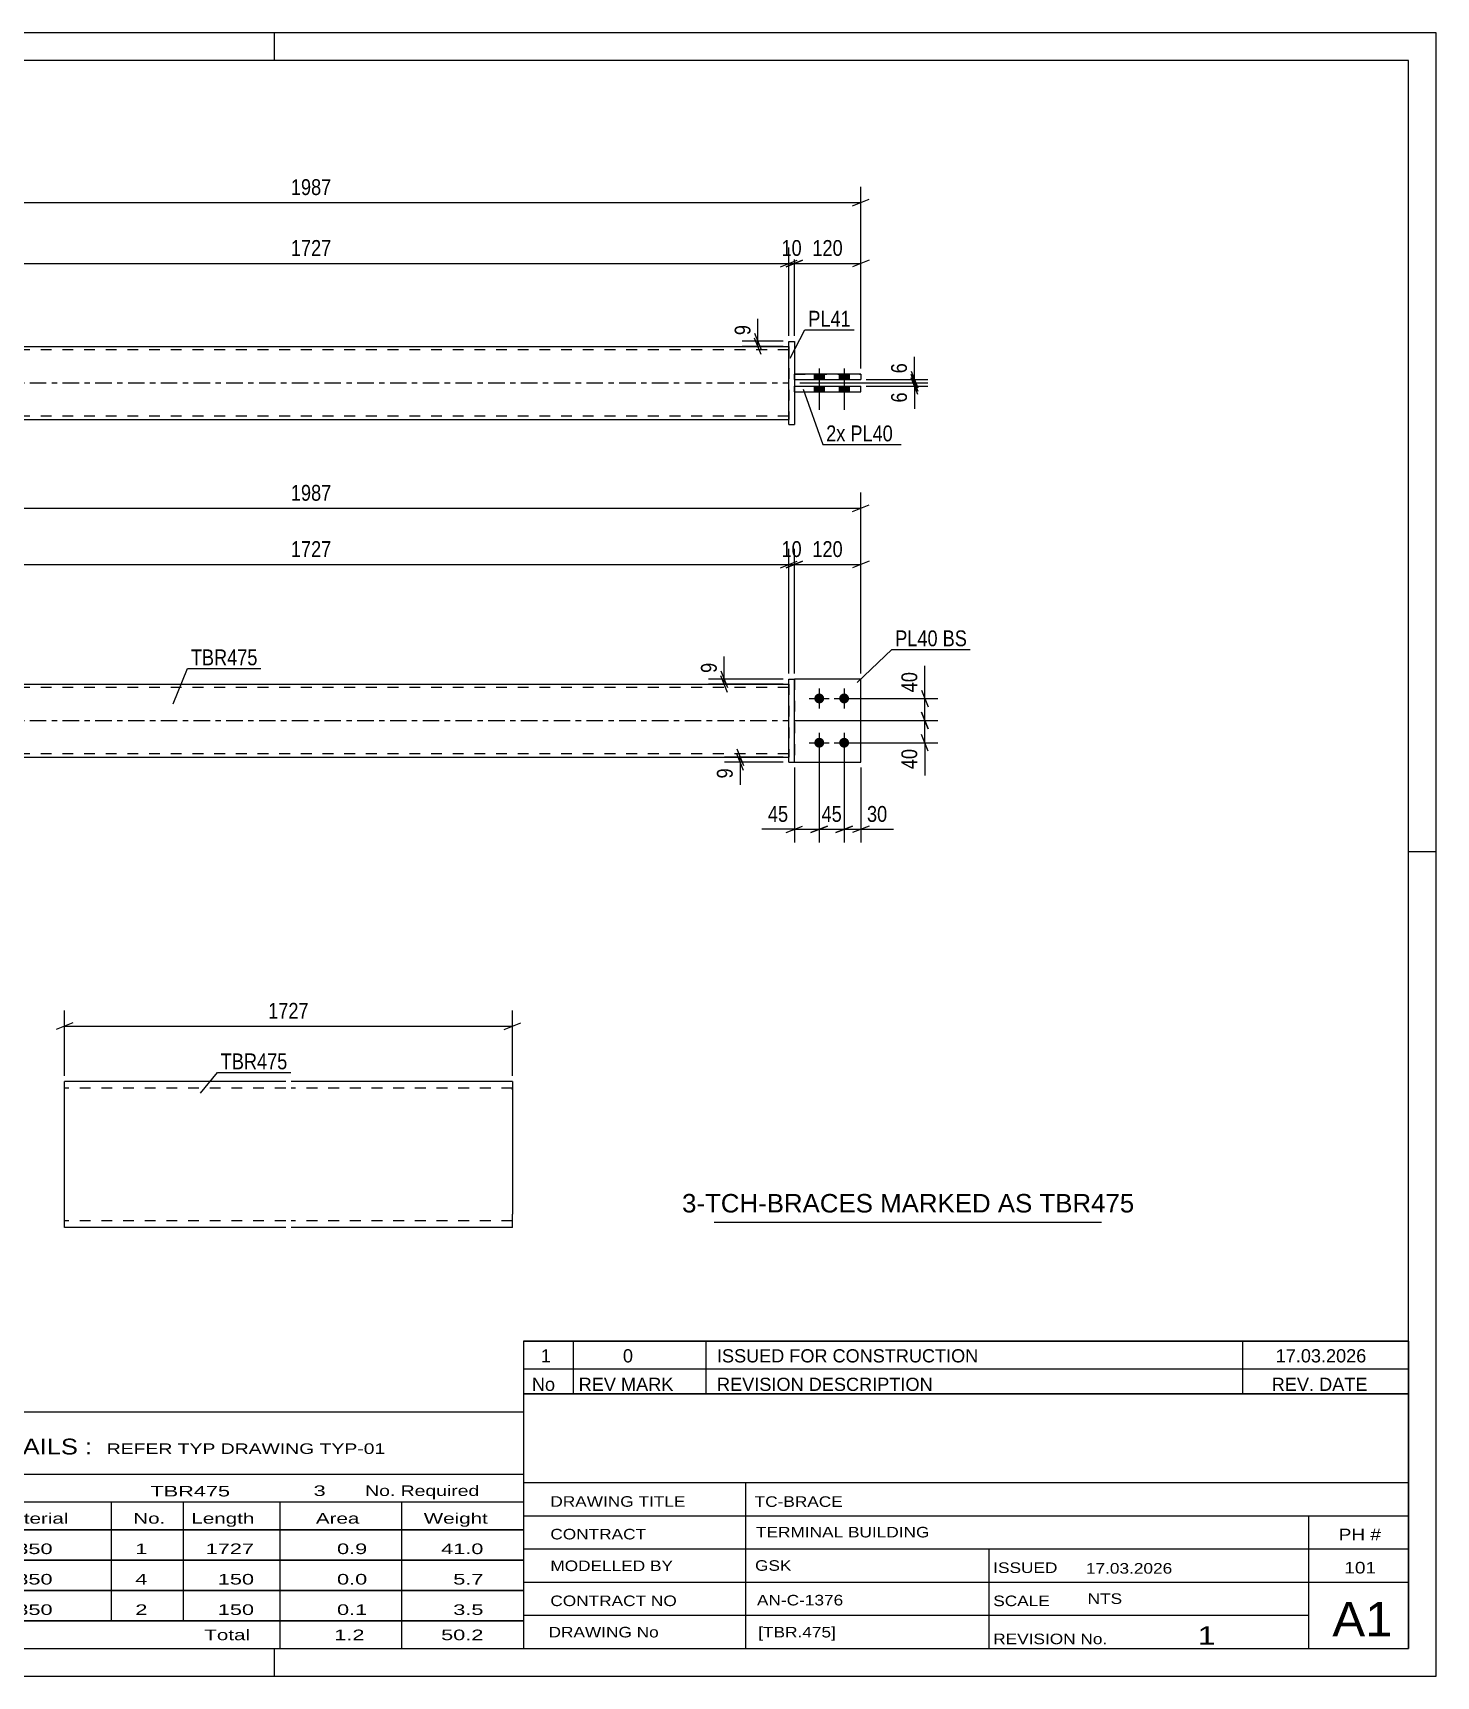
# Model space of a CAD drawing. Header units: millimetres. Extents: x 0 to 420, y 0 to 297.
# Drawn here: x 166.3 to 420, y 0 to 297 of the extents above; entities that cross this region are included whole.
import ezdxf

# ---------------------------------------------------------------- set-up
doc = ezdxf.new("R2010")
doc.units = ezdxf.units.MM
doc.linetypes.add('DXK_LINE_DOT2', pattern=[3.9198, 1.9599, -1.9599])
doc.linetypes.add('DXK_LINE_DOT3', pattern=[5.9187, 2.979, -0.9799, 0.9799, -0.9799])
doc.styles.add('Arial', font='ARIAL.TTF', dxfattribs={"height": 0.2})
doc.styles.add('Arial Narrow', font='ARIALN.TTF', dxfattribs={"height": 0.2})

# ---------------------------------------------------------------- blocks, each defined once
blk = doc.blocks.new('Unknown-581591689-1127')
at = {"color": 5, "linetype": 'Continuous'}
for p, q in [((420, 297), (0, 297)), ((210, 292), (210, 297)), ((420, 0), (420, 297)), ((415, 292), (5, 292)), ((415, 5), (415, 292)), ((420, 149), (415, 149)), ((5, 5), (415, 5)), ((210, 0), (210, 5)), ((0, 0), (420, 0))]:
    blk.add_line(p, q, dxfattribs=at)
blk = doc.blocks.new('Part-581591689-1367 - 1364')
at = {"color": 2, "linetype": 'Continuous'}
for p, q in [((302.99, 180.2), (303.99, 180.2)), ((302.99, 165.2), (302.99, 180.2)), ((303.99, 165.2), (303.99, 180.2)), ((302.99, 165.2), (302.99, 165.2)), ((302.99, 165.2), (303.99, 165.2))]:
    blk.add_line(p, q, dxfattribs=at)
at = {"color": 7, "linetype": 'DXK_LINE_DOT2'}
for p, q in [((302.99, 180.2), (303.99, 180.2)), ((302.99, 165.2), (303.99, 165.2))]:
    blk.add_line(p, q, dxfattribs=at)
blk = doc.blocks.new('Bolt-581591689-1379 - 1364')
at = {"linetype": 'Continuous'}
for points in [[(308.49, 177.6, -1), (308.49, 175.8, -1)], [(312.99, 177.6, -1), (312.99, 175.8, -1)], [(308.49, 169.6, -1), (308.49, 167.8, -1)], [(312.99, 169.6, -1), (312.99, 167.8, -1)]]:
    blk.add_hatch(color=1, dxfattribs=at).paths.add_polyline_path(points)
at = {"color": 1, "linetype": 'Continuous'}
for p, q in [((308.49, 178.5), (308.49, 174.9)), ((312.99, 178.5), (312.99, 174.9)), ((306.69, 176.7), (310.29, 176.7)), ((311.19, 176.7), (314.79, 176.7)), ((308.49, 170.5), (308.49, 166.9)), ((312.99, 170.5), (312.99, 166.9)), ((306.69, 168.7), (310.29, 168.7)), ((311.19, 168.7), (314.79, 168.7))]:
    blk.add_line(p, q, dxfattribs=at)
blk = doc.blocks.new('Part-581591689-1440 - 1364')
at = {"linetype": 'Continuous'}
blk.add_hatch(color=2, dxfattribs=at).paths.add_polyline_path([(160.28, 179.3), (159.48, 180.7), (161.08, 180.7)])
at = {"color": 2, "linetype": 'Continuous'}
for p, q in [((130.28, 179.3), (302.99, 179.3)), ((160.28, 179.3), (159.48, 180.7)), ((159.48, 180.7), (161.08, 180.7)), ((161.08, 180.7), (160.28, 179.3)), ((130.28, 166.1), (302.99, 166.1))]:
    blk.add_line(p, q, dxfattribs=at)
at = {"color": 7, "linetype": 'DXK_LINE_DOT2'}
for p, q in [((130.28, 166.1), (130.28, 179.3)), ((302.99, 178.7), (130.28, 178.7)), ((302.99, 179.3), (302.99, 166.1)), ((302.99, 166.7), (130.28, 166.7))]:
    blk.add_line(p, q, dxfattribs=at)
at = {"color": 7, "linetype": 'DXK_LINE_DOT3'}
blk.add_line((130.28, 172.7), (302.99, 172.7), dxfattribs=at)
at = {"color": 2, "linetype": 'Continuous'}
blk.add_circle((160.28, 180.2), 1, dxfattribs=at)
blk = doc.blocks.new('Part-581591689-1445 - 1364')
at = {"color": 2, "linetype": 'Continuous'}
for p, q in [((315.99, 180.2), (303.99, 180.2)), ((315.99, 165.2), (315.99, 180.2)), ((303.99, 165.2), (315.99, 165.2))]:
    blk.add_line(p, q, dxfattribs=at)
at = {"color": 7, "linetype": 'DXK_LINE_DOT2'}
blk.add_line((303.99, 180.2), (303.99, 165.2), dxfattribs=at)
blk = doc.blocks.new('Part-581591689-1450 - 1364')
at = {"color": 7, "linetype": 'DXK_LINE_DOT2'}
for p, q in [((315.99, 180.2), (303.99, 180.2)), ((303.99, 180.2), (303.99, 165.2)), ((315.99, 165.2), (315.99, 180.2)), ((303.99, 165.2), (315.99, 165.2))]:
    blk.add_line(p, q, dxfattribs=at)
blk = doc.blocks.new('Part-581591689-1778 - 1767')
at = {"color": 2, "linetype": 'Continuous'}
for p, q in [((303.99, 232.14), (303.99, 233.14)), ((303.99, 233.14), (315.99, 233.14)), ((303.99, 232.14), (303.99, 232.14)), ((303.99, 232.14), (315.99, 232.14)), ((315.99, 232.14), (315.99, 233.14))]:
    blk.add_line(p, q, dxfattribs=at)
at = {"color": 7, "linetype": 'DXK_LINE_DOT2'}
for p, q in [((303.99, 233.14), (315.99, 233.14)), ((303.99, 232.14), (315.99, 232.14))]:
    blk.add_line(p, q, dxfattribs=at)
blk = doc.blocks.new('Part-581591689-1773 - 1767')
at = {"linetype": 'Continuous'}
blk.add_hatch(color=2, dxfattribs=at).paths.add_polyline_path([(160.28, 233.74), (159.48, 235.14), (161.08, 235.14)])
at = {"color": 2, "linetype": 'Continuous'}
for p, q in [((130.28, 240.34), (302.99, 240.34)), ((160.28, 233.74), (159.48, 235.14)), ((159.48, 235.14), (161.08, 235.14)), ((161.08, 235.14), (160.28, 233.74)), ((130.28, 227.14), (302.99, 227.14))]:
    blk.add_line(p, q, dxfattribs=at)
at = {"color": 7, "linetype": 'DXK_LINE_DOT2'}
for p, q in [((130.28, 240.34), (130.28, 227.14)), ((302.99, 239.74), (130.28, 239.74)), ((302.99, 240.34), (302.99, 227.14)), ((302.99, 227.74), (130.28, 227.74))]:
    blk.add_line(p, q, dxfattribs=at)
at = {"color": 7, "linetype": 'DXK_LINE_DOT3'}
blk.add_line((130.28, 233.74), (302.99, 233.74), dxfattribs=at)
at = {"color": 2, "linetype": 'Continuous'}
blk.add_circle((160.28, 234.64), 1, dxfattribs=at)
blk = doc.blocks.new('Part-581591689-1783 - 1767')
at = {"color": 2, "linetype": 'Continuous'}
for p, q in [((303.99, 234.34), (303.99, 235.34)), ((315.99, 235.34), (303.99, 235.34)), ((315.99, 235.34), (315.99, 234.34)), ((303.99, 234.34), (303.99, 234.34)), ((303.99, 234.34), (315.99, 234.34))]:
    blk.add_line(p, q, dxfattribs=at)
at = {"color": 7, "linetype": 'DXK_LINE_DOT2'}
for p, q in [((303.99, 235.34), (303.99, 235.34)), ((303.99, 235.34), (315.99, 235.34)), ((315.99, 235.34), (315.99, 235.34)), ((303.99, 234.34), (315.99, 234.34))]:
    blk.add_line(p, q, dxfattribs=at)
blk = doc.blocks.new('Part-581591689-1788 - 1767')
at = {"color": 2, "linetype": 'Continuous'}
for p, q in [((302.99, 241.24), (302.99, 241.24)), ((302.99, 226.24), (302.99, 241.24)), ((302.99, 241.24), (303.99, 241.24)), ((303.99, 241.24), (303.99, 241.24)), ((303.99, 241.24), (303.99, 226.24)), ((302.99, 226.24), (302.99, 226.24)), ((302.99, 226.24), (303.99, 226.24)), ((303.99, 226.24), (303.99, 226.24))]:
    blk.add_line(p, q, dxfattribs=at)
at = {"color": 7, "linetype": 'DXK_LINE_DOT2'}
for p, q in [((302.99, 241.24), (302.99, 241.24)), ((302.99, 241.24), (303.99, 241.24)), ((302.99, 226.24), (303.99, 226.24))]:
    blk.add_line(p, q, dxfattribs=at)
blk = doc.blocks.new('Bolt-581591689-1800 - 1767')
at = {"linetype": 'Continuous'}
for points in [[(309.39, 235.34), (307.59, 235.34), (307.59, 234.34), (309.39, 234.34)], [(309.39, 235.34), (307.59, 235.34), (307.59, 234.34), (309.39, 234.34)], [(313.89, 235.34), (312.09, 235.34), (312.09, 234.34), (313.89, 234.34)], [(313.89, 235.34), (312.09, 235.34), (312.09, 234.34), (313.89, 234.34)], [(309.39, 233.14), (307.59, 233.14), (307.59, 232.14), (309.39, 232.14)], [(309.39, 233.14), (307.59, 233.14), (307.59, 232.14), (309.39, 232.14)], [(313.89, 233.14), (312.09, 233.14), (312.09, 232.14), (313.89, 232.14)], [(313.89, 233.14), (312.09, 233.14), (312.09, 232.14), (313.89, 232.14)]]:
    blk.add_hatch(color=1, dxfattribs=at).paths.add_polyline_path(points)
at = {"color": 1, "linetype": 'Continuous'}
for p, q in [((307.59, 235.34), (307.59, 234.34)), ((307.59, 235.34), (307.59, 234.34)), ((308.49, 236.34), (308.49, 228.84)), ((308.49, 236.34), (308.49, 228.84)), ((309.39, 235.34), (309.39, 234.34)), ((309.39, 235.34), (309.39, 234.34)), ((312.09, 235.34), (312.09, 234.34)), ((312.09, 235.34), (312.09, 234.34)), ((312.99, 236.34), (312.99, 228.84)), ((312.99, 236.34), (312.99, 228.84)), ((313.89, 235.34), (313.89, 234.34)), ((313.89, 235.34), (313.89, 234.34)), ((307.59, 233.14), (307.59, 232.14)), ((307.59, 233.14), (307.59, 232.14)), ((309.39, 233.14), (309.39, 232.14)), ((309.39, 233.14), (309.39, 232.14)), ((312.09, 233.14), (312.09, 232.14)), ((312.09, 233.14), (312.09, 232.14)), ((313.89, 233.14), (313.89, 232.14)), ((313.89, 233.14), (313.89, 232.14))]:
    blk.add_line(p, q, dxfattribs=at)
blk = doc.blocks.new('Part-581591689-2256 - 2248')
at = {"color": 2, "linetype": 'Continuous'}
for p, q in [((212.04, 107.47), (172.04, 107.47)), ((172.04, 81.25), (172.04, 107.47)), ((253.04, 107.47), (213.04, 107.47)), ((253.04, 107.47), (253.04, 83.47)), ((253.04, 81.07), (253.04, 83.47)), ((172.04, 81.07), (172.04, 81.25)), ((212.04, 81.07), (172.04, 81.07)), ((253.04, 81.07), (213.04, 81.07))]:
    blk.add_line(p, q, dxfattribs=at)
at = {"color": 7, "linetype": 'DXK_LINE_DOT2'}
for p, q in [((212.04, 106.27), (172.04, 106.27)), ((253.04, 106.27), (213.04, 106.27)), ((253.04, 106.27), (253.04, 106.18)), ((253.04, 106.18), (253.04, 106.27)), ((253.04, 105.98), (253.04, 106.18)), ((253.04, 106.18), (253.04, 105.98)), ((172.04, 82.27), (172.04, 82.36)), ((212.04, 82.27), (172.04, 82.27)), ((253.04, 82.27), (213.04, 82.27)), ((253.04, 82.36), (253.04, 83.01)), ((253.04, 82.27), (253.04, 82.36))]:
    blk.add_line(p, q, dxfattribs=at)
blk = doc.blocks.new('StraightDimension-581591689-1665 - 1364')
at = {"color": 7, "linetype": 'Continuous'}
for p, q in [((308.49, 167.7), (308.49, 150.65)), ((312.99, 167.7), (312.99, 150.65)), ((306.99, 152.45), (309.99, 153.65)), ((308.49, 153.05), (312.99, 153.05)), ((314.49, 153.65), (311.49, 152.45))]:
    blk.add_line(p, q, dxfattribs=at)
at = {"color": 0}
blk.add_wipeout([(313.17, 153.8), (313.17, 158), (308.31, 158), (308.31, 153.8)], dxfattribs=at)
at = {"color": 3, "style": 'Arial Narrow'}
blk.add_text('45', height=2.863, dxfattribs=at).set_placement((308.91, 154.4))
blk = doc.blocks.new('StraightDimension-581591689-1505 - 1364')
at = {"color": 7, "linetype": 'Continuous'}
for p, q in [((302.99, 181.2), (302.99, 203.77)), ((303.99, 181.2), (303.99, 203.77)), ((301.49, 200.32), (304.49, 201.52)), ((305.49, 201.52), (302.49, 200.32)), ((302.99, 200.92), (303.99, 200.92))]:
    blk.add_line(p, q, dxfattribs=at)
at = {"color": 0}
blk.add_wipeout([(305.92, 201.67), (305.92, 205.87), (301.06, 205.87), (301.06, 201.67)], dxfattribs=at)
at = {"color": 3, "style": 'Arial Narrow'}
blk.add_text('10', height=2.863, dxfattribs=at).set_placement((301.66, 202.27))
blk = doc.blocks.new('StraightDimension-581591689-1703 - 1364')
at = {"color": 7, "linetype": 'Continuous'}
for p, q in [((313.99, 176.7), (329.95, 176.7)), ((326.95, 178.2), (328.15, 175.2)), ((327.55, 172.7), (327.55, 176.7)), ((303.99, 172.7), (329.95, 172.7)), ((328.15, 171.2), (326.95, 174.2))]:
    blk.add_line(p, q, dxfattribs=at)
at = {"color": 0}
blk.add_wipeout([(326.8, 182.08), (322.6, 182.08), (322.6, 177.22), (326.8, 177.22)], dxfattribs=at)
at = {"color": 7, "linetype": 'Continuous'}
blk.add_line((327.55, 176.7), (327.55, 182.6), dxfattribs=at)
blk.add_line((327.55, 176.7), (327.55, 182.6), dxfattribs=at)
at = {"color": 3, "style": 'Arial Narrow'}
blk.add_text('40', height=2.863, rotation=90.0002, dxfattribs=at).set_placement((326.2, 177.82))
blk = doc.blocks.new('StraightDimension-581591689-1649 - 1364')
at = {"color": 7, "linetype": 'Continuous'}
for p, q in [((308.49, 167.7), (308.49, 150.65)), ((303.99, 164.2), (303.99, 150.65)), ((302.49, 152.45), (305.49, 153.65)), ((303.99, 153.05), (308.49, 153.05)), ((309.99, 153.65), (306.99, 152.45))]:
    blk.add_line(p, q, dxfattribs=at)
at = {"color": 0}
blk.add_wipeout([(303.47, 153.8), (303.47, 158), (298.61, 158), (298.61, 153.8)], dxfattribs=at)
at = {"color": 7, "linetype": 'Continuous'}
blk.add_line((303.99, 153.05), (298.09, 153.05), dxfattribs=at)
blk.add_line((303.99, 153.05), (298.09, 153.05), dxfattribs=at)
at = {"color": 3, "style": 'Arial Narrow'}
blk.add_text('45', height=2.863, dxfattribs=at).set_placement((299.21, 154.4))
blk = doc.blocks.new('StraightDimension-581591689-1730 - 1364')
at = {"color": 7, "linetype": 'Continuous'}
for p, q in [((290.71, 181.7), (291.91, 178.7)), ((301.99, 180.2), (288.46, 180.2)), ((301.99, 179.3), (288.46, 179.3)), ((291.91, 177.8), (290.71, 180.8)), ((291.31, 179.3), (291.31, 180.2))]:
    blk.add_line(p, q, dxfattribs=at)
at = {"color": 0}
blk.add_wipeout([(290.56, 183.75), (286.36, 183.75), (286.36, 180.72), (290.56, 180.72)], dxfattribs=at)
at = {"color": 7, "linetype": 'Continuous'}
blk.add_line((291.31, 180.2), (291.31, 184.28), dxfattribs=at)
blk.add_line((291.31, 180.2), (291.31, 184.28), dxfattribs=at)
at = {"color": 3, "style": 'Arial Narrow'}
blk.add_text('9', height=2.86, rotation=90.0002, dxfattribs=at).set_placement((289.96, 181.32))
blk = doc.blocks.new('StraightDimension-581591689-1496 - 1364')
at = {"color": 7, "linetype": 'Continuous'}
for p, q in [((130.28, 181.2), (130.28, 203.77)), ((302.99, 181.2), (302.99, 203.77)), ((131.78, 201.52), (128.78, 200.32)), ((130.28, 200.92), (302.99, 200.92)), ((301.49, 200.32), (304.49, 201.52))]:
    blk.add_line(p, q, dxfattribs=at)
at = {"color": 0}
blk.add_wipeout([(220.89, 201.67), (220.89, 205.87), (212.38, 205.87), (212.38, 201.67)], dxfattribs=at)
at = {"color": 3, "style": 'Arial Narrow'}
blk.add_text('1727', height=2.863, dxfattribs=at).set_placement((212.98, 202.27))
blk = doc.blocks.new('StraightDimension-581591689-1523 - 1364')
at = {"color": 7, "linetype": 'Continuous'}
for p, q in [((303.99, 181.2), (303.99, 203.77)), ((315.99, 181.2), (315.99, 203.77)), ((302.49, 200.32), (305.49, 201.52)), ((303.99, 200.92), (315.99, 200.92)), ((317.49, 201.52), (314.49, 200.32))]:
    blk.add_line(p, q, dxfattribs=at)
at = {"color": 0}
blk.add_wipeout([(313.33, 201.67), (313.33, 205.87), (306.65, 205.87), (306.65, 201.67)], dxfattribs=at)
at = {"color": 3, "style": 'Arial Narrow'}
blk.add_text('120', height=2.863, dxfattribs=at).set_placement((307.25, 202.27))
blk = doc.blocks.new('StraightDimension-581591689-1546 - 1364')
at = {"color": 7, "linetype": 'Continuous'}
for p, q in [((117.28, 181.2), (117.28, 213.94)), ((315.99, 181.2), (315.99, 213.94)), ((118.78, 211.69), (115.78, 210.49)), ((117.28, 211.09), (315.99, 211.09)), ((314.49, 210.49), (317.49, 211.69))]:
    blk.add_line(p, q, dxfattribs=at)
at = {"color": 0}
blk.add_wipeout([(220.89, 211.84), (220.89, 216.04), (212.38, 216.04), (212.38, 211.84)], dxfattribs=at)
at = {"color": 3, "style": 'Arial Narrow'}
blk.add_text('1987', height=2.863, dxfattribs=at).set_placement((212.98, 212.44))
blk = doc.blocks.new('StraightDimension-581591689-1640 - 1364')
at = {"color": 7, "linetype": 'Continuous'}
for p, q in [((293.59, 167.6), (294.79, 164.6)), ((294.79, 163.7), (293.59, 166.7)), ((301.99, 166.1), (291.34, 166.1)), ((301.99, 165.2), (291.34, 165.2)), ((294.19, 165.2), (294.19, 166.1))]:
    blk.add_line(p, q, dxfattribs=at)
at = {"color": 0}
blk.add_wipeout([(293.44, 164.67), (289.24, 164.67), (289.24, 161.65), (293.44, 161.65)], dxfattribs=at)
at = {"color": 7, "linetype": 'Continuous'}
blk.add_line((294.19, 165.2), (294.19, 161.12), dxfattribs=at)
blk.add_line((294.19, 165.2), (294.19, 161.12), dxfattribs=at)
at = {"color": 3, "style": 'Arial Narrow'}
blk.add_text('9', height=2.86, rotation=90.0002, dxfattribs=at).set_placement((292.84, 162.25))
blk = doc.blocks.new('StraightDimension-581591689-1675 - 1364')
at = {"color": 7, "linetype": 'Continuous'}
for p, q in [((312.99, 167.7), (312.99, 150.65)), ((315.99, 164.2), (315.99, 150.65)), ((311.49, 152.45), (314.49, 153.65)), ((312.99, 153.05), (315.99, 153.05)), ((317.49, 153.65), (314.49, 152.45))]:
    blk.add_line(p, q, dxfattribs=at)
at = {"color": 0}
blk.add_wipeout([(321.37, 153.8), (321.37, 158), (316.52, 158), (316.52, 153.8)], dxfattribs=at)
at = {"color": 7, "linetype": 'Continuous'}
blk.add_line((315.99, 153.05), (321.9, 153.05), dxfattribs=at)
blk.add_line((315.99, 153.05), (321.9, 153.05), dxfattribs=at)
at = {"color": 3, "style": 'Arial Narrow'}
blk.add_text('30', height=2.863, dxfattribs=at).set_placement((317.12, 154.4))
blk = doc.blocks.new('StraightDimension-581591689-1716 - 1364')
at = {"color": 7, "linetype": 'Continuous'}
for p, q in [((303.99, 172.7), (329.95, 172.7)), ((326.95, 174.2), (328.15, 171.2)), ((327.55, 168.7), (327.55, 172.7)), ((328.15, 167.2), (326.95, 170.2)), ((313.99, 168.7), (329.95, 168.7))]:
    blk.add_line(p, q, dxfattribs=at)
at = {"color": 0}
blk.add_wipeout([(326.8, 168.17), (322.6, 168.17), (322.6, 163.32), (326.8, 163.32)], dxfattribs=at)
at = {"color": 7, "linetype": 'Continuous'}
blk.add_line((327.55, 168.7), (327.55, 162.79), dxfattribs=at)
blk.add_line((327.55, 168.7), (327.55, 162.79), dxfattribs=at)
at = {"color": 3, "style": 'Arial Narrow'}
blk.add_text('40', height=2.863, rotation=90.0002, dxfattribs=at).set_placement((326.2, 163.92))
blk = doc.blocks.new('StraightDimension-581591689-1890 - 1767')
at = {"color": 7, "linetype": 'Continuous'}
for p, q in [((302.49, 254.74), (305.49, 255.94)), ((303.99, 242.25), (303.99, 258.19)), ((317.49, 255.94), (314.49, 254.74)), ((315.99, 236.34), (315.99, 258.19)), ((303.99, 255.34), (315.99, 255.34))]:
    blk.add_line(p, q, dxfattribs=at)
at = {"color": 0}
blk.add_wipeout([(313.33, 256.09), (313.33, 260.29), (306.65, 260.29), (306.65, 256.09)], dxfattribs=at)
at = {"color": 3, "style": 'Arial Narrow'}
blk.add_text('120', height=2.863, dxfattribs=at).set_placement((307.25, 256.69))
blk = doc.blocks.new('StraightDimension-581591689-1805 - 1767')
at = {"color": 7, "linetype": 'Continuous'}
for p, q in [((301.99, 241.25), (294.56, 241.25)), ((296.81, 242.75), (298.01, 239.75)), ((298.01, 238.84), (296.81, 241.84)), ((297.41, 240.34), (297.41, 241.25)), ((301.99, 240.34), (294.56, 240.34))]:
    blk.add_line(p, q, dxfattribs=at)
at = {"color": 0}
blk.add_wipeout([(296.66, 244.8), (292.46, 244.8), (292.46, 241.77), (296.66, 241.77)], dxfattribs=at)
at = {"color": 7, "linetype": 'Continuous'}
blk.add_line((297.41, 241.25), (297.41, 245.32), dxfattribs=at)
blk.add_line((297.41, 241.25), (297.41, 245.32), dxfattribs=at)
at = {"color": 3, "style": 'Arial Narrow'}
blk.add_text('9', height=2.86, rotation=90.0002, dxfattribs=at).set_placement((296.06, 242.37))
blk = doc.blocks.new('StraightDimension-581591689-1816 - 1767')
at = {"color": 7, "linetype": 'Continuous'}
for p, q in [((325.09, 235.84), (326.29, 232.84)), ((326.29, 232.24), (325.09, 235.24)), ((304.99, 233.74), (328.09, 233.74)), ((316.99, 234.34), (328.09, 234.34)), ((325.69, 233.74), (325.69, 234.34))]:
    blk.add_line(p, q, dxfattribs=at)
at = {"color": 0}
blk.add_wipeout([(324.94, 237.9), (320.74, 237.9), (320.74, 234.87), (324.94, 234.87)], dxfattribs=at)
at = {"color": 7, "linetype": 'Continuous'}
blk.add_line((325.69, 234.34), (325.69, 238.42), dxfattribs=at)
blk.add_line((325.69, 234.34), (325.69, 238.42), dxfattribs=at)
at = {"color": 3, "style": 'Arial Narrow'}
blk.add_text('6', height=2.86, rotation=90.0002, dxfattribs=at).set_placement((324.34, 235.47))
blk = doc.blocks.new('StraightDimension-581591689-1825 - 1767')
at = {"color": 7, "linetype": 'Continuous'}
for p, q in [((325.09, 235.24), (326.29, 232.24)), ((326.29, 231.64), (325.09, 234.64)), ((304.99, 233.74), (328.09, 233.74)), ((316.99, 233.14), (328.09, 233.14)), ((325.69, 233.14), (325.69, 233.74))]:
    blk.add_line(p, q, dxfattribs=at)
at = {"color": 0}
blk.add_wipeout([(324.94, 232.62), (320.74, 232.62), (320.74, 229.59), (324.94, 229.59)], dxfattribs=at)
at = {"color": 7, "linetype": 'Continuous'}
blk.add_line((325.69, 233.14), (325.69, 229.07), dxfattribs=at)
blk.add_line((325.69, 233.14), (325.69, 229.07), dxfattribs=at)
at = {"color": 3, "style": 'Arial Narrow'}
blk.add_text('6', height=2.86, rotation=90.0002, dxfattribs=at).set_placement((324.34, 230.19))
blk = doc.blocks.new('StraightDimension-581591689-1900 - 1767')
at = {"color": 7, "linetype": 'Continuous'}
for p, q in [((301.49, 254.74), (304.49, 255.94)), ((305.49, 255.94), (302.49, 254.74)), ((302.99, 242.25), (302.99, 258.19)), ((303.99, 242.25), (303.99, 258.19)), ((302.99, 255.34), (303.99, 255.34))]:
    blk.add_line(p, q, dxfattribs=at)
at = {"color": 0}
blk.add_wipeout([(305.92, 256.09), (305.92, 260.29), (301.06, 260.29), (301.06, 256.09)], dxfattribs=at)
at = {"color": 3, "style": 'Arial Narrow'}
blk.add_text('10', height=2.863, dxfattribs=at).set_placement((301.66, 256.69))
blk = doc.blocks.new('StraightDimension-581591689-1910 - 1767')
at = {"color": 7, "linetype": 'Continuous'}
for p, q in [((131.78, 255.94), (128.78, 254.74)), ((130.28, 242.24), (130.28, 258.19)), ((301.49, 254.74), (304.49, 255.94)), ((302.99, 242.24), (302.99, 258.19)), ((130.28, 255.34), (302.99, 255.34))]:
    blk.add_line(p, q, dxfattribs=at)
at = {"color": 0}
blk.add_wipeout([(220.89, 256.09), (220.89, 260.29), (212.38, 260.29), (212.38, 256.09)], dxfattribs=at)
at = {"color": 3, "style": 'Arial Narrow'}
blk.add_text('1727', height=2.863, dxfattribs=at).set_placement((212.98, 256.69))
blk = doc.blocks.new('StraightDimension-581591689-1941 - 1767')
at = {"color": 7, "linetype": 'Continuous'}
for p, q in [((117.28, 236.34), (117.28, 269.19)), ((315.99, 236.34), (315.99, 269.19)), ((118.78, 266.94), (115.78, 265.74)), ((117.28, 266.34), (315.99, 266.34)), ((314.49, 265.74), (317.49, 266.94))]:
    blk.add_line(p, q, dxfattribs=at)
at = {"color": 0}
blk.add_wipeout([(220.89, 267.09), (220.89, 271.29), (212.38, 271.29), (212.38, 267.09)], dxfattribs=at)
at = {"color": 3, "style": 'Arial Narrow'}
blk.add_text('1987', height=2.863, dxfattribs=at).set_placement((212.98, 267.69))
blk = doc.blocks.new('StraightDimension-581591689-2261 - 2248')
at = {"color": 7, "linetype": 'Continuous'}
for p, q in [((172.04, 108.47), (172.04, 120.32)), ((253.04, 108.47), (253.04, 120.32)), ((173.54, 118.07), (170.54, 116.87)), ((172.04, 117.47), (253.04, 117.47)), ((251.54, 116.87), (254.54, 118.07))]:
    blk.add_line(p, q, dxfattribs=at)
at = {"color": 0}
blk.add_wipeout([(216.8, 118.22), (216.8, 122.42), (208.28, 122.42), (208.28, 118.22)], dxfattribs=at)
at = {"color": 3, "style": 'Arial Narrow'}
blk.add_text('1727', height=2.863, dxfattribs=at).set_placement((208.88, 118.82))
blk = doc.blocks.new('Unknown-581591689-2862')
at = {"color": 7, "linetype": 'Continuous'}
for p, q in [((95, 47.75), (255, 47.75)), ((95, 36.5), (95, 47.75)), ((255, 47.75), (255, 36.5)), ((95, 36.5), (255, 36.5)), ((95, 36.5), (95, 31.5)), ((255, 36.5), (255, 31.5)), ((95, 31.5), (255, 31.5)), ((95, 31.5), (95, 26.5)), ((119, 31.5), (119, 26.5)), ((154.5, 31.5), (154.5, 26.5)), ((180.5, 31.5), (180.5, 26.5)), ((193.5, 31.5), (193.5, 26.5)), ((211, 31.5), (211, 26.5)), ((233, 31.5), (233, 26.5)), ((255, 31.5), (255, 26.5)), ((95, 26.5), (255, 26.5)), ((95, 26.45), (95, 21.05)), ((95, 26.45), (255, 26.45)), ((119, 26.5), (119, 21)), ((154.5, 26.5), (154.5, 21)), ((180.5, 26.5), (180.5, 21)), ((193.5, 26.5), (193.5, 21)), ((211, 26.5), (211, 21)), ((233, 26.5), (233, 21)), ((255, 26.45), (255, 21.05)), ((95, 21.05), (255, 21.05)), ((95, 20.95), (95, 15.55)), ((95, 20.95), (255, 20.95)), ((119, 21), (119, 15.5)), ((154.5, 21), (154.5, 15.5)), ((180.5, 21), (180.5, 15.5)), ((193.5, 21), (193.5, 15.5)), ((211, 21), (211, 15.5)), ((233, 21), (233, 15.5)), ((255, 20.95), (255, 15.55)), ((95, 15.55), (255, 15.55)), ((95, 15.45), (95, 10.05)), ((95, 15.45), (255, 15.45)), ((119, 15.5), (119, 10)), ((154.5, 15.5), (154.5, 10)), ((180.5, 15.5), (180.5, 10)), ((193.5, 15.5), (193.5, 10)), ((211, 15.5), (211, 10)), ((233, 15.5), (233, 10)), ((255, 15.45), (255, 10.05)), ((95, 10.05), (255, 10.05)), ((95, 10), (255, 10)), ((95, 10), (95, 5)), ((211, 10), (211, 5)), ((233, 10), (233, 5)), ((255, 10), (255, 5)), ((95, 5), (255, 5))]:
    blk.add_line(p, q, dxfattribs=at)
at = {"color": 7, "style": 'Arial Narrow'}
for s, height, width, p in [('GENERAL NOTES & WELD DETAILS :', 2.8633, 1.4, (96.15, 40.06)), ('REFER TYP DRAWING TYP-01', 1.9089, 1.6, (179.7, 40.16)), ("MATERIAL LIST FOR ASSEMBLY MK'D", 1.9089, 1.6, (96.15, 32.56)), ('TBR475', 1.909, 1.794707, (187.59, 32.47)), ('3', 1.91, 1.794707, (217.08, 32.56)), ('No. Required', 1.9089, 1.6, (226.41, 32.56)), ('Mark', 1.909, 1.7, (96.34, 27.5)), ('Profile', 1.909, 1.7, (129.41, 27.5)), ('Material', 1.909, 1.7, (159.54, 27.56)), ('No.', 1.909, 1.7, (184.5, 27.56)), ('Length', 1.909, 1.7, (195, 27.56)), ('Area', 1.909, 1.7, (217.5, 27.56)), ('Weight', 1.909, 1.7, (237, 27.56))]:
    blk.add_text(s, height=height, dxfattribs=dict(at, width=width)).set_placement(p)
at = {"color": 7, "linetype": 'Continuous', "style": 'Arial Narrow'}
for s, height, width, p in [('TBR475', 1.909, 1.794707, (96.5, 22.06)), ('SHS132*6', 1.909, 1.794707, (121, 22.06)), ('E350', 1.909, 1.794707, (160.74, 22.06)), ('1', 1.91, 1.794707, (184.86, 22.06)), ('1727', 1.909, 1.794707, (197.58, 22.06)), ('0.9', 1.909, 1.794707, (221.32, 22.06)), ('41.0', 1.909, 1.794707, (240.14, 22.06)), ('PL40', 1.909, 1.794707, (96.5, 16.56)), ('PL10*120', 1.909, 1.794707, (121, 16.56)), ('E350', 1.909, 1.794707, (160.74, 16.56)), ('4', 1.91, 1.794707, (184.86, 16.56)), ('150', 1.909, 1.794707, (199.77, 16.56)), ('0.0', 1.909, 1.794707, (221.32, 16.56)), ('5.7', 1.909, 1.794707, (242.33, 16.56)), ('PL41', 1.909, 1.794707, (96.5, 11.06)), ('PL10*150', 1.909, 1.794707, (121, 11.06)), ('E350', 1.909, 1.794707, (160.74, 11.06)), ('2', 1.91, 1.794707, (184.86, 11.06)), ('150', 1.909, 1.794707, (199.77, 11.06)), ('0.1', 1.909, 1.794707, (221.32, 11.06)), ('3.5', 1.909, 1.794707, (242.33, 11.06)), ('Total', 1.909, 1.7, (197.33, 6.5)), ('1.2', 1.909, 1.794707, (220.83, 6.5)), ('50.2', 1.909, 1.794707, (240.14, 6.5))]:
    blk.add_text(s, height=height, dxfattribs=dict(at, width=width)).set_placement(p)
blk = doc.blocks.new('Unknown-581591689-2860')
at = {"color": 7, "linetype": 'Continuous'}
for p, q in [((255, 51.05), (255, 5)), ((255, 51.05), (415, 51.05)), ((415, 51), (415, 5)), ((255, 35), (415, 35)), ((295.14, 35), (295.14, 5)), ((255, 29), (415, 29)), ((397, 5.05), (397, 29.05)), ((255, 23), (415, 23)), ((339.14, 23), (339.14, 5)), ((255, 17), (415, 17)), ((255, 11), (397, 11)), ((255, 5), (415, 5))]:
    blk.add_line(p, q, dxfattribs=at)
at = {"color": 7, "style": 'Arial Narrow'}
for s, height, width, p in [('DRAWING TITLE', 1.9089, 1.425378, (259.88, 30.61)), ('TC-BRACE', 1.909, 1.425378, (296.81, 30.59)), ('TERMINAL BUILDING', 1.9089, 1.425378, (297.06, 25.07)), ('CONTRACT', 1.909, 1.425378, (259.88, 24.71)), ('MODELLED BY', 1.9089, 1.425378, (259.88, 18.98)), ('GSK', 1.909, 1.425378, (296.88, 19.04)), ('ISSUED', 1.909, 1.425378, (339.94, 18.64)), ('17.03.2026', 1.909, 1.425378, (356.69, 18.52)), ('CONTRACT NO', 1.9089, 1.425378, (259.88, 12.66)), ('AN-C-1376', 1.909, 1.425378, (297.23, 12.78)), ('SCALE', 1.909, 1.425378, (339.94, 12.65)), ('A1', 6.204, 1.25, (401.24, 7.2)), ('DRAWING No', 1.909, 1.425378, (259.56, 7)), ('[TBR.475]', 1.909, 1.425378, (297.46, 6.99)), ('1', 3.34, 1.5, (376.91, 5.68)), ('REVISION No.', 1.9089, 1.425378, (339.94, 5.77))]:
    blk.add_text(s, height=height, dxfattribs=dict(at, width=width)).set_placement(p)
at = {"color": 7, "linetype": 'Continuous', "style": 'Arial Narrow'}
for s, height, width, p in [('PH #', 2.1, 1.42538, (402.4, 24.55)), ('101', 2.1, 1.42538, (403.41, 18.55)), ('NTS', 1.909, 1.425378, (357, 13.05))]:
    blk.add_text(s, height=height, dxfattribs=dict(at, width=width)).set_placement(p)
blk = doc.blocks.new('Unknown-581591689-2861')
at = {"color": 7, "linetype": 'Continuous'}
for p, q in [((255, 60.55), (415, 60.55)), ((415, 60.55), (255, 60.55)), ((255, 60.55), (255, 55.55)), ((264, 60.55), (264, 55.55)), ((288, 60.55), (288, 55.55)), ((385, 60.55), (385, 55.55)), ((415, 60.55), (415, 55.55)), ((255, 55.55), (415, 55.55)), ((255, 55.55), (255, 51.05)), ((255, 55.55), (415, 55.55)), ((264, 55.55), (264, 51.05)), ((288, 55.55), (288, 51.05)), ((385, 55.55), (385, 51.05)), ((415, 55.55), (415, 51.05)), ((415, 51.05), (255, 51.05))]:
    blk.add_line(p, q, dxfattribs=at)
at = {"color": 7, "linetype": 'Continuous', "style": 'Arial Narrow'}
for s, height, width, p in [('1', 2.39, 1.196471, (258.16, 56.7)), ('0', 2.39, 1.196471, (273, 56.7)), ('ISSUED FOR CONSTRUCTION', 2.3861, 1.196471, (290, 56.7)), ('17.03.2026', 2.386, 1.196471, (391, 56.7)), ('No', 2.386, 1.2, (256.54, 51.55)), ('REV MARK', 2.386, 1.2, (265, 51.55)), ('REVISION DESCRIPTION', 2.3861, 1.2, (290, 51.55)), ('REV. DATE', 2.386, 1.2, (390.28, 51.55))]:
    blk.add_text(s, height=height, dxfattribs=dict(at, width=width)).set_placement(p)
blk = doc.blocks.new('Unknown-581591689-2863')
at = {"color": 7, "linetype": 'Continuous'}
blk.add_line((289.5, 82.05), (359.5, 82.05), dxfattribs=at)
at = {"color": 7, "style": 'Arial'}
blk.add_text('3-TCH-BRACES MARKED AS TBR475', height=3.3428, dxfattribs=at).set_placement((283.69, 83.8))
blk = doc.blocks.new('Mark-581591689-1436 - 1364')
at = {"color": 0}
blk.add_wipeout([(206.95, 182.7), (206.95, 185.7), (194.9, 185.7), (194.9, 182.7)], dxfattribs=at)
blk.add_wipeout([(206.95, 182.7), (206.95, 185.7), (194.9, 185.7), (194.9, 182.7)], dxfattribs=at)
at = {"color": 30, "linetype": 'Continuous'}
for p, q in [((191.69, 175.75), (194.3, 182.1)), ((194.3, 182.1), (207.55, 182.1))]:
    blk.add_line(p, q, dxfattribs=at)
at = {"color": 3, "style": 'Arial Narrow'}
blk.add_text('TBR475', height=2.863, dxfattribs=at).set_placement((194.9, 182.7))
blk = doc.blocks.new('MarkSet-581591689-1752 - 1364')
at = {"color": 0}
blk.add_wipeout([(329.9, 186.14), (329.9, 189.14), (322.22, 189.14), (322.22, 186.14)], dxfattribs=at)
blk.add_wipeout([(329.9, 186.14), (329.9, 189.14), (322.22, 189.14), (322.22, 186.14)], dxfattribs=at)
at = {"color": 30, "linetype": 'Continuous'}
blk.add_line((315.37, 179.59), (321.62, 185.54), dxfattribs=at)
at = {"color": 0}
blk.add_wipeout([(335.18, 186.14), (335.18, 189.14), (330.8, 189.14), (330.8, 186.14)], dxfattribs=at)
blk.add_wipeout([(335.18, 186.14), (335.18, 189.14), (330.8, 189.14), (330.8, 186.14)], dxfattribs=at)
at = {"color": 30, "linetype": 'Continuous'}
blk.add_line((321.62, 185.54), (335.78, 185.54), dxfattribs=at)
at = {"color": 3, "style": 'Arial Narrow'}
for s, p in [('PL40', (322.22, 186.14)), ('BS', (330.8, 186.14))]:
    blk.add_text(s, height=2.863, dxfattribs=at).set_placement(p)
blk = doc.blocks.new('Mark-581591689-1784 - 1767')
at = {"color": 0}
blk.add_wipeout([(314.19, 243.9), (314.19, 246.9), (306.51, 246.9), (306.51, 243.9)], dxfattribs=at)
blk.add_wipeout([(314.19, 243.9), (314.19, 246.9), (306.51, 246.9), (306.51, 243.9)], dxfattribs=at)
at = {"color": 30, "linetype": 'Continuous'}
for p, q in [((303.22, 238.22), (305.91, 243.3)), ((305.91, 243.3), (314.79, 243.3))]:
    blk.add_line(p, q, dxfattribs=at)
at = {"color": 3, "style": 'Arial Narrow'}
blk.add_text('PL41', height=2.863, dxfattribs=at).set_placement((306.51, 243.9))
blk = doc.blocks.new('MarkSet-581591689-1973 - 1767')
at = {"color": 0}
blk.add_wipeout([(313.22, 223.18), (313.22, 226.18), (309.74, 226.18), (309.74, 223.18)], dxfattribs=at)
blk.add_wipeout([(313.22, 223.18), (313.22, 226.18), (309.74, 226.18), (309.74, 223.18)], dxfattribs=at)
at = {"color": 30, "linetype": 'Continuous'}
blk.add_line((305.61, 232.6), (309.14, 222.58), dxfattribs=at)
at = {"color": 0}
blk.add_wipeout([(321.79, 223.18), (321.79, 226.18), (314.12, 226.18), (314.12, 223.18)], dxfattribs=at)
blk.add_wipeout([(321.79, 223.18), (321.79, 226.18), (314.12, 226.18), (314.12, 223.18)], dxfattribs=at)
at = {"color": 30, "linetype": 'Continuous'}
blk.add_line((309.14, 222.58), (323.29, 222.58), dxfattribs=at)
at = {"color": 3, "style": 'Arial Narrow'}
for s, p in [('2x', (309.74, 223.18)), ('PL40', (314.12, 223.18))]:
    blk.add_text(s, height=2.863, dxfattribs=at).set_placement(p)
blk = doc.blocks.new('Mark-581591689-2252 - 2248')
at = {"color": 0}
blk.add_wipeout([(212.35, 109.68), (212.35, 112.68), (200.3, 112.68), (200.3, 109.68)], dxfattribs=at)
blk.add_wipeout([(212.35, 109.68), (212.35, 112.68), (200.3, 112.68), (200.3, 109.68)], dxfattribs=at)
at = {"color": 30, "linetype": 'Continuous'}
for p, q in [((196.62, 105.38), (199.7, 109.08)), ((199.7, 109.08), (212.95, 109.08))]:
    blk.add_line(p, q, dxfattribs=at)
at = {"color": 3, "style": 'Arial Narrow'}
blk.add_text('TBR475', height=2.863, dxfattribs=at).set_placement((200.3, 109.68))

msp = doc.modelspace()

# ---------------------------------------------------------------- block references
for name in ['Unknown-581591689-1127', 'Part-581591689-1788 - 1767', 'Part-581591689-1773 - 1767', 'Part-581591689-1783 - 1767', 'Bolt-581591689-1800 - 1767', 'Part-581591689-1778 - 1767', 'Part-581591689-1440 - 1364', 'Part-581591689-1367 - 1364', 'Part-581591689-1445 - 1364', 'Part-581591689-1450 - 1364', 'Bolt-581591689-1379 - 1364', 'Part-581591689-2256 - 2248', 'Unknown-581591689-2863', 'Unknown-581591689-2861', 'Unknown-581591689-2860', 'Unknown-581591689-2862']:
    msp.add_blockref(name, (0, 0))

# ---------------------------------------------------------------- next in the draw order: block references
for name in ['StraightDimension-581591689-1890 - 1767', 'StraightDimension-581591689-1505 - 1364', 'StraightDimension-581591689-1665 - 1364', 'StraightDimension-581591689-2261 - 2248']:
    msp.add_blockref(name, (0, 0))

# ---------------------------------------------------------------- next in the draw order: block references
for name in ['StraightDimension-581591689-1805 - 1767', 'StraightDimension-581591689-1816 - 1767', 'StraightDimension-581591689-1730 - 1364', 'StraightDimension-581591689-1703 - 1364', 'StraightDimension-581591689-1649 - 1364', 'StraightDimension-581591689-1675 - 1364', 'Mark-581591689-2252 - 2248']:
    msp.add_blockref(name, (0, 0))

# ---------------------------------------------------------------- next in the draw order: block references
for name in ['StraightDimension-581591689-1900 - 1767', 'StraightDimension-581591689-1825 - 1767', 'StraightDimension-581591689-1496 - 1364', 'StraightDimension-581591689-1716 - 1364', 'StraightDimension-581591689-1640 - 1364']:
    msp.add_blockref(name, (0, 0))

# ---------------------------------------------------------------- next in the draw order: block references
for name in ['StraightDimension-581591689-1910 - 1767', 'MarkSet-581591689-1973 - 1767', 'StraightDimension-581591689-1523 - 1364']:
    msp.add_blockref(name, (0, 0))

# ---------------------------------------------------------------- next in the draw order: block references
for name in ['StraightDimension-581591689-1941 - 1767', 'StraightDimension-581591689-1546 - 1364']:
    msp.add_blockref(name, (0, 0))

# ---------------------------------------------------------------- next in the draw order: block references
for name in ['Mark-581591689-1784 - 1767', 'MarkSet-581591689-1752 - 1364', 'Mark-581591689-1436 - 1364']:
    msp.add_blockref(name, (0, 0))

doc.saveas('drawing.dxf')
